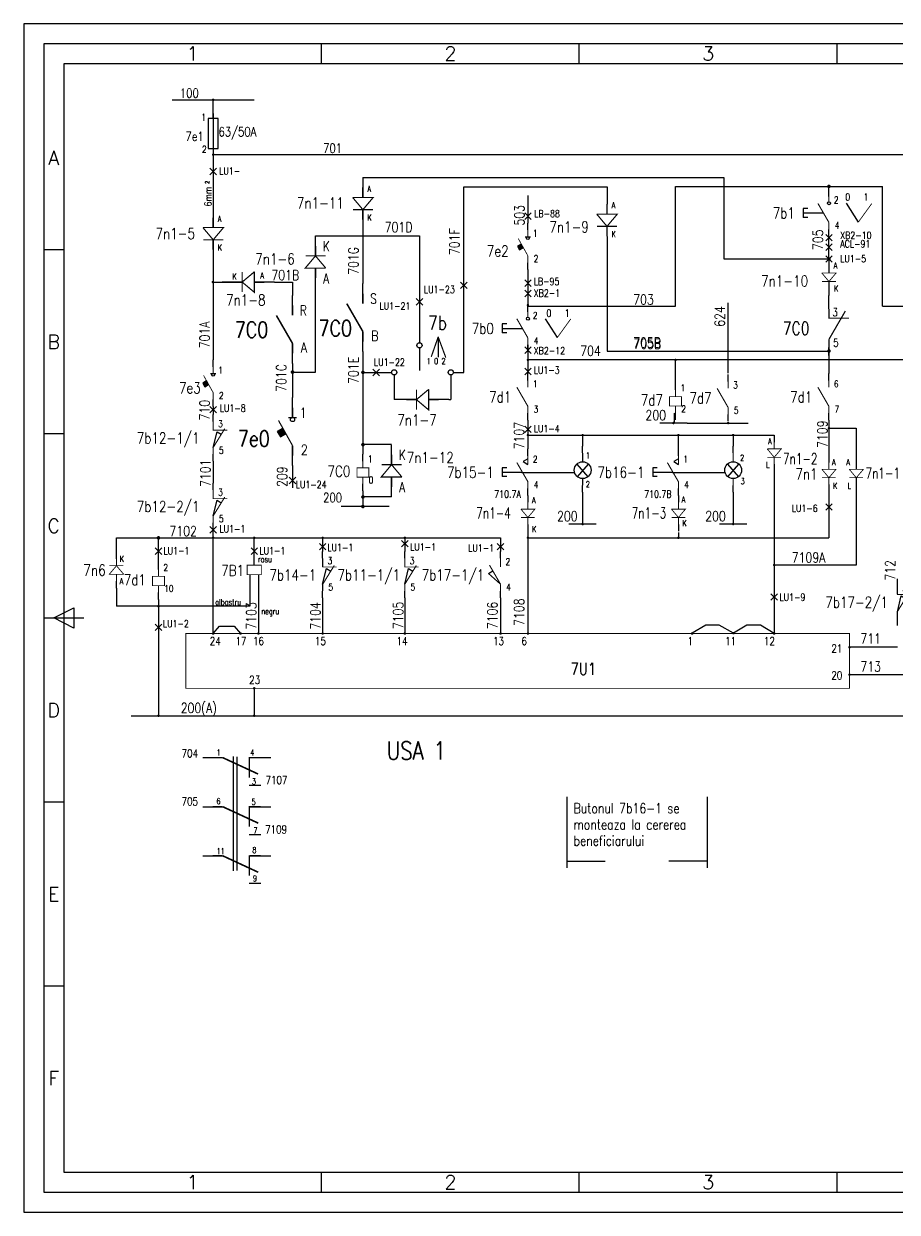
# Model space of a CAD drawing. Header units: millimetres. Extents: x 3134 to 4185, y 1786 to 2083.
# Drawn here: x 3134.3 to 3352.6, y 1785.8 to 2082.8 of the extents above; entities that cross this region are included whole.
import ezdxf
from ezdxf.enums import TextEntityAlignment as Align

# ---------------------------------------------------------------- set-up
doc = ezdxf.new("R2010")
doc.units = ezdxf.units.MM
doc.styles.add('ISO', font='SIMPLEX.shx')
doc.styles.add('ROMANS', font='ROMANS.shx', dxfattribs={"width": 0.8})

# ---------------------------------------------------------------- blocks, each defined once
blk = doc.blocks.new('5A4')
at = {"color": 70}
for p, q in [((-976.57, 287), (-976.57, 292)), ((-912.14, 287), (-912.14, 292)), ((-847.71, 287), (-847.71, 292)), ((-1041, 240.5), (-1046, 240.5)), ((-1041, 194.5), (-1046, 194.5)), ((-1046, 148.5), (-1036, 148.5)), ((-1043.5, 148.5), (-1038.5, 151)), ((-1038.5, 146), (-1043.5, 148.5)), ((-1038.5, 151), (-1038.5, 146)), ((-1041, 102.5), (-1046, 102.5)), ((-1041, 56.5), (-1046, 56.5)), ((-976.57, 5), (-976.57, 10)), ((-912.14, 5), (-912.14, 10)), ((-847.71, 5), (-847.71, 10))]:
    blk.add_line(p, q, dxfattribs=at)
at = {"color": 240}
for points in [[(0, 0), (0, 297), (-1051, 297), (-1051, 0)], [(-5, 5), (-5, 292), (-1046, 292), (-1046, 5)]]:
    blk.add_lwpolyline(points, close=True, dxfattribs=at)
at = {"color": 70}
blk.add_lwpolyline([(-1041, 287), (-1041, 10), (-10, 10), (-10, 287)], close=True, dxfattribs=at)
at = {"color": 50, "style": 'ISO'}
for s, p in [('1', (-1008.78, 289.55)), ('2', (-944.36, 289.55)), ('3', (-879.92, 289.55)), ('A', (-1043.5, 263.5)), ('B', (-1043.5, 217.5)), ('C', (-1043.5, 171.5)), ('D', (-1043.5, 125.5)), ('E', (-1043.5, 79.5)), ('F', (-1043.5, 33.5)), ('1', (-1008.78, 7.55)), ('2', (-944.36, 7.55)), ('3', (-879.92, 7.55))]:
    blk.add_text(s, height=3.5, dxfattribs=at).set_placement(p, align=Align.MIDDLE)
blk = doc.blocks.new('CNI')
at = {"linetype": 'Continuous'}
for p, q in [((0, -2.5), (0, 0)), ((0, -17), (0, -14.5))]:
    blk.add_line(p, q, dxfattribs=at)
at = {"linetype": 'Continuous', "const_width": 0.4}
for points in [[(0, -5.27), (0, -2.5)], [(0, -14.5), (0, -12)]]:
    blk.add_lwpolyline(points, dxfattribs=at)
at = {"linetype": 'Continuous', "flags": 128}
for points, const_width in [([(0, -12), (5.13, -3.14)], 0.4), ([(-0.2, -5.34), (6.23, -5.34)], 0.3)]:
    blk.add_lwpolyline(points, dxfattribs=dict(at, const_width=const_width))
at = {"linetype": 'Continuous', "style": 'ROMANS', "width": 0.8}
for tag, p in [('1', (1.05, -4.79)), ('2', (1.33, -14.29))]:
    blk.add_attdef(tag, p, '', height=2.5, dxfattribs=at)
blk.add_attdef('K1', text='', height=4, dxfattribs=at).set_placement((-6.08, -8.56), align=Align.MIDDLE_RIGHT)
blk = doc.blocks.new('DIODA')
at = {"linetype": 'Continuous'}
for p, q in [((0, 10.56), (0, 13.06)), ((0, 0), (0, 2.5))]:
    blk.add_line(p, q, dxfattribs=at)
at = {"linetype": 'Continuous', "const_width": 0.4}
for points in [[(0, 8.06), (0, 10.56)], [(0, 2.5), (0, 5)]]:
    blk.add_lwpolyline(points, dxfattribs=at)
at = {"linetype": 'Continuous', "const_width": 0.3, "flags": 128}
for points in [[(0, 8.06), (-2.57, 5), (2.57, 5)], [(-2.5, 8.06), (2.5, 8.06)], [(0, 8.06), (2.57, 5)]]:
    blk.add_lwpolyline(points, dxfattribs=at)
at = {"linetype": 'Continuous', "style": 'ROMANS', "width": 0.8}
for tag, p in [('1', (1.8, 9.24)), ('2', (1.88, 1.16))]:
    blk.add_attdef(tag, p, '', height=2.5, dxfattribs=at)
blk.add_attdef('D', text='', height=4, dxfattribs=at).set_placement((-5.19, 6.69), align=Align.MIDDLE_RIGHT)
blk = doc.blocks.new('BILUTA')
at = {"linetype": 'Continuous', "flags": 128}
blk.add_lwpolyline([(-0.225, 0, 0.45, 0.45, 1), (0.225, 0, 0.45, 0.45, 1)], format="xyseb", close=True, dxfattribs=at)
blk = doc.blocks.new('LIM-NI')
at = {"linetype": 'Continuous'}
for p, q in [((0, -2.5), (0, 0)), ((0, -12), (1.41, -6.24)), ((1.41, -6.24), (2.96, -7.19)), ((0, -17), (0, -14.5))]:
    blk.add_line(p, q, dxfattribs=at)
at = {"linetype": 'Continuous', "const_width": 0.4}
for points in [[(0, -5.71), (0, -2.5)], [(0, -14.5), (0, -12)]]:
    blk.add_lwpolyline(points, dxfattribs=at)
at = {"linetype": 'Continuous', "flags": 128}
for points, const_width in [([(-0.16, -5.71), (5.12, -5.71)], 0.3), ([(0, -12), (4.24, -5.12)], 0.4)]:
    blk.add_lwpolyline(points, dxfattribs=dict(at, const_width=const_width))
at = {"linetype": 'Continuous', "style": 'ROMANS', "width": 0.8}
for tag, p in [('1', (1.8, -4.63)), ('2', (2.09, -14.29))]:
    blk.add_attdef(tag, p, '', height=2.5, dxfattribs=at)
blk.add_attdef('L1', text='', height=4, dxfattribs=at).set_placement((-9.58, -8.57), align=Align.MIDDLE_RIGHT)
blk = doc.blocks.new('X')
for p, q in [((0.81, 0.81), (-0.81, -0.81)), ((-0.81, 0.81), (0.81, -0.81))]:
    blk.add_line(p, q)
blk = doc.blocks.new('BOB-REL')
at = {"linetype": 'Continuous'}
for p, q in [((0, 10.88), (0, 13.38)), ((0, 0), (0, 2.5))]:
    blk.add_line(p, q, dxfattribs=at)
at = {"linetype": 'Continuous', "const_width": 0.4}
for points in [[(0, 8.38), (0, 10.88)], [(0, 2.5), (0, 5)]]:
    blk.add_lwpolyline(points, dxfattribs=at)
at = {"linetype": 'Continuous', "const_width": 0.3, "flags": 128}
blk.add_lwpolyline([(2.19, 5), (2.19, 8.38), (-2.19, 8.38), (-2.19, 5)], close=True, dxfattribs=at)
at = {"linetype": 'Continuous', "style": 'ROMANS', "width": 0.8}
blk.add_attdef('K', text='', height=4, dxfattribs=at).set_placement((-4.59, 7.14), align=Align.MIDDLE_RIGHT)
for tag, p in [('1', (1.8, 10.36)), ('2', (2.09, 2.71))]:
    blk.add_attdef(tag, p, '', height=2.5, dxfattribs=at)
blk = doc.blocks.new('MONO1')
at = {"linetype": 'Continuous'}
for p, q in [((0, -2.5), (0, 0)), ((-1, -5), (1, -5)), ((0, -17), (0, -14.5))]:
    blk.add_line(p, q, dxfattribs=at)
at = {"linetype": 'Continuous', "const_width": 0.4}
for points in [[(0, -5), (0, -2.5)], [(0, -14.5), (0, -12)]]:
    blk.add_lwpolyline(points, dxfattribs=at)
at = {"linetype": 'Continuous', "const_width": 0.3, "flags": 128}
blk.add_lwpolyline([(0, -12), (-3.52, -5.69)], dxfattribs=at)
at = {"linetype": 'Continuous', "flags": 128}
blk.add_lwpolyline([(-1.71, -9.04), (-2.48, -7.7), (-3.83, -8.48), (-3.05, -9.82)], close=True, dxfattribs=at)
at = {"linetype": 'Continuous'}
blk.add_circle((0, -5.48), 0.517, dxfattribs=at)
blk.add_solid([(-3.05, -9.82), (-3.83, -8.48), (-1.71, -9.04), (-2.48, -7.7)], dxfattribs=at)
at = {"linetype": 'Continuous', "style": 'ROMANS', "width": 0.8}
for tag, p in [('1', (1.8, -5.02)), ('2', (2.09, -14.29))]:
    blk.add_attdef(tag, p, '', height=2.5, dxfattribs=at)
at = {"linetype": 'Continuous', "style": 'ROMANS', "width": 0.8, "flags": 8}
blk.add_attdef('Q1', (-9.59, -12.26), '', height=4, dxfattribs=at)
blk = doc.blocks.new('CND')
at = {"linetype": 'Continuous'}
for p, q in [((0, -2.5), (0, 0)), ((0, -17), (0, -14.5))]:
    blk.add_line(p, q, dxfattribs=at)
at = {"linetype": 'Continuous', "const_width": 0.4}
for points in [[(0, -5), (0, -2.5)], [(0, -14.5), (0, -12)]]:
    blk.add_lwpolyline(points, dxfattribs=at)
at = {"linetype": 'Continuous', "const_width": 0.4, "flags": 128}
blk.add_lwpolyline([(0, -12), (-4.04, -5)], dxfattribs=at)
at = {"linetype": 'Continuous', "style": 'ROMANS', "width": 0.8}
for tag, p in [('1', (1.8, -5.02)), ('2', (2.09, -14.29))]:
    blk.add_attdef(tag, p, '', height=2.5, dxfattribs=at)
blk.add_attdef('K1', text='', height=4, dxfattribs=at).set_placement((-6.08, -8.56), align=Align.MIDDLE_RIGHT)
blk = doc.blocks.new('LIM')
at = {"linetype": 'Continuous'}
for p, q in [((0, -2.5), (0, 0)), ((-4.4, -8.02), (-2.82, -7.11)), ((0, -12), (-4.4, -8.02)), ((0, -17), (0, -14.5))]:
    blk.add_line(p, q, dxfattribs=at)
at = {"linetype": 'Continuous', "const_width": 0.4}
for points in [[(0, -5.71), (0, -2.5)], [(0, -14.5), (0, -12)]]:
    blk.add_lwpolyline(points, dxfattribs=at)
at = {"linetype": 'Continuous', "const_width": 0.4, "flags": 128}
blk.add_lwpolyline([(0, -12), (-4.04, -5)], dxfattribs=at)
at = {"linetype": 'Continuous', "style": 'ROMANS', "width": 0.8}
for tag, p in [('1', (1.8, -5.02)), ('2', (2.09, -14.29))]:
    blk.add_attdef(tag, p, '', height=2.5, dxfattribs=at)
blk.add_attdef('L1', text='', height=4, dxfattribs=at).set_placement((-9.58, -8.57), align=Align.MIDDLE_RIGHT)
blk = doc.blocks.new('BUT-REV')
at = {"linetype": 'Continuous'}
for p, q in [((0, -2.5), (0, 0)), ((0, -3.63), (-1.69, -4.63)), ((-9.39, -6.89), (-9.39, -10.11)), ((-7.74, -6.89), (-9.39, -6.89)), ((-9.39, -8.5), (-2.27, -8.48)), ((-1.69, -4.63), (0.01, -5.65)), ((-7.74, -10.11), (-9.39, -10.11)), ((0, -17), (0, -14.5))]:
    blk.add_line(p, q, dxfattribs=at)
at = {"linetype": 'Continuous', "const_width": 0.4}
for points in [[(0, -5.71), (0, -2.5)], [(0, -14.5), (0, -12)]]:
    blk.add_lwpolyline(points, dxfattribs=at)
at = {"linetype": 'Continuous', "const_width": 0.4, "flags": 128}
blk.add_lwpolyline([(0, -12), (-4.04, -5)], dxfattribs=at)
at = {"linetype": 'Continuous', "style": 'ROMANS', "width": 0.8}
for tag, p in [('1', (1.8, -5.02)), ('2', (2.09, -14.29))]:
    blk.add_attdef(tag, p, '', height=2.5, dxfattribs=at)
blk.add_attdef('P1', text='', height=4, dxfattribs=at).set_placement((-12.44, -8.54), align=Align.MIDDLE_RIGHT)
blk = doc.blocks.new('BUT-RET')
at = {"linetype": 'Continuous'}
for p, q in [((0, -2.5), (0, 0)), ((-7.74, -6.89), (-9.39, -6.89)), ((-9.39, -6.89), (-9.39, -10.11)), ((-9.39, -8.5), (-2.04, -8.5)), ((-7.74, -10.11), (-9.39, -10.11)), ((0, -17), (0, -14.5))]:
    blk.add_line(p, q, dxfattribs=at)
at = {"linetype": 'Continuous', "const_width": 0.4}
for points in [[(0, -4.45), (0, -2.5)], [(0, -14.5), (0, -12)]]:
    blk.add_lwpolyline(points, dxfattribs=at)
at = {"linetype": 'Continuous', "const_width": 0.4, "flags": 128}
blk.add_lwpolyline([(0, -12), (-4.04, -5)], dxfattribs=at)
at = {"linetype": 'Continuous'}
blk.add_circle((0, -4.97), 0.546, dxfattribs=at)
at = {"linetype": 'Continuous', "style": 'ROMANS', "width": 0.8}
for tag, p in [('1', (1.8, -5.02)), ('2', (2.09, -14.29))]:
    blk.add_attdef(tag, p, '', height=2.5, dxfattribs=at)
blk.add_attdef('P1', text='', height=4, dxfattribs=at).set_placement((-12.44, -8.54), align=Align.MIDDLE_RIGHT)
blk = doc.blocks.new('B1')
at = {"linetype": 'Continuous'}
for p, q in [((0, -2.5), (0, 0)), ((-2.07, -6.54), (1.93, -11.17)), ((-1.94, -11.17), (2.1, -6.54)), ((0, -16.86), (0, -14.36))]:
    blk.add_line(p, q, dxfattribs=at)
at = {"linetype": 'Continuous', "const_width": 0.4}
for points in [[(0, -5.71), (0, -2.5)], [(0, -14.36), (0, -11.86)]]:
    blk.add_lwpolyline(points, dxfattribs=at)
at = {"linetype": 'Continuous'}
blk.add_circle((0, -8.78), 3.07, dxfattribs=at)
at = {"linetype": 'Continuous', "style": 'ROMANS', "width": 0.8}
blk.add_attdef('H1', text='', height=4, dxfattribs=at).set_placement((-6.71, -8.53), align=Align.MIDDLE_RIGHT)

msp = doc.modelspace()

# ---------------------------------------------------------------- linework, layer by layer
at = {"color": 1}
for p, q in [((3171.4, 2063.81), (3191.92, 2063.81)), ((3181.66, 2060.39), (3181.66, 2063.81)), ((3181.66, 2060.39), (3181.66, 2058.68)), ((3181.66, 2059.14), (3181.66, 2060.39)), ((3181.66, 2059.14), (3181.66, 2051.64)), ((3181.66, 2051.64), (3181.66, 2050.4)), ((3181.66, 2051.59), (3181.66, 2049.88)), ((3181.66, 2050.13), (3556.73, 2050.13)), ((3181.66, 2049.88), (3181.66, 2036.89)), ((3219.08, 2044.42), (3309.29, 2044.42)), ((3309.29, 2044.42), (3309.29, 2024.06)), ((3244.32, 1995.7), (3244.32, 2042.06)), ((3244.32, 2042.06), (3280.09, 2042.06)), ((3280.09, 2042.06), (3280.09, 2040.25)), ((3297.17, 2042.17), (3348.95, 2042.17)), ((3297.17, 2012.28), (3297.17, 2042.17)), ((3335.56, 2041.36), (3335.56, 2042.17)), ((3348.95, 2012.28), (3348.95, 2042.17)), ((3260.32, 2039.87), (3260.32, 2033.03)), ((3339.9, 2037.97), (3342.89, 2033.23)), ((3207.23, 2029.82), (3233.21, 2029.82)), ((3219.08, 2031.35), (3219.08, 2017.89)), ((3233.21, 2029.82), (3233.21, 2003.1)), ((3335.56, 2024.05), (3335.56, 2029.73)), ((3280.09, 2027.19), (3280.09, 2001.03)), ((3181.66, 2023.83), (3181.66, 1998.83)), ((3309.29, 2024.06), (3335.56, 2024.06)), ((3260.32, 2021.41), (3260.32, 2012.51)), ((3181.56, 2018.27), (3189.15, 2018.27)), ((3196.96, 2018.27), (3201.49, 2018.27)), ((3201.49, 2018.27), (3201.49, 2014.93)), ((3207.23, 1995.78), (3207.23, 2016.75)), ((3335.56, 2013.55), (3335.56, 2014.9)), ((3260.32, 2012.28), (3297.17, 2012.28)), ((3310.37, 1995.54), (3310.37, 2013.04)), ((3348.95, 2012.28), (3725.44, 2012.27)), ((3264.66, 2009.12), (3267.65, 2004.38)), ((3233.21, 2001.79), (3233.21, 1996.2)), ((3237.89, 2004.56), (3237.89, 1999.47)), ((3260.32, 2002.6), (3260.32, 1998.83)), ((3335.56, 2002.6), (3335.56, 1998.83)), ((3219.08, 2000.89), (3219.08, 1975.26)), ((3260.32, 1998.96), (3552.73, 1998.83)), ((3260.32, 1998.83), (3260.32, 1995.41)), ((3280.09, 2001.03), (3335.56, 2001.03)), ((3335.56, 1998.83), (3335.56, 1995.41)), ((3201.49, 1997.93), (3201.49, 1989.39)), ((3297.2, 1992.93), (3297.2, 1998.67)), ((3201.49, 1995.78), (3207.23, 1995.78)), ((3219.08, 1995.7), (3226.24, 1995.7)), ((3226.89, 1995.05), (3226.89, 1988.89)), ((3241.05, 1995.05), (3241.05, 1988.89)), ((3241.7, 1995.7), (3244.32, 1995.7)), ((3181.66, 1987.21), (3181.66, 1985.15)), ((3227.46, 1988.89), (3226.89, 1988.89)), ((3240.52, 1988.89), (3241.05, 1988.89)), ((3296.93, 1983.04), (3296.93, 1985.54)), ((3260.32, 1983.79), (3260.32, 1976.58)), ((3300.1, 1983.04), (3293.26, 1983.04)), ((3300.1, 1983.04), (3315.37, 1983.04)), ((3335.56, 1983.79), (3335.56, 1974.89)), ((3335.56, 1981.73), (3342.4, 1981.73)), ((3342.4, 1981.73), (3342.4, 1974.89)), ((3260.32, 1980.02), (3321.88, 1980.02)), ((3274, 1980.02), (3274, 1977.27)), ((3297.94, 1976.58), (3297.94, 1980.02)), ((3311.62, 1980.02), (3311.62, 1977.27)), ((3321.88, 1980.02), (3321.88, 1980)), ((3226.24, 1977.64), (3219.08, 1977.64)), ((3181.66, 1973.53), (3181.66, 1968.05)), ((3201.49, 1972.39), (3201.49, 1966.82)), ((3258.82, 1970.68), (3272.02, 1970.68)), ((3296.44, 1970.68), (3309.64, 1970.68)), ((3321.88, 1971.06), (3321.88, 1930.43)), ((3219.08, 1966.11), (3219.08, 1962.18)), ((3226.24, 1964.57), (3219.08, 1964.57)), ((3274, 1965.74), (3274, 1957.79)), ((3311.62, 1965.74), (3311.62, 1957.79)), ((3335.56, 1965.96), (3335.56, 1954.37)), ((3342.4, 1965.96), (3342.4, 1947.53)), ((3225.67, 1962.18), (3213.67, 1962.18)), ((3277.42, 1957.79), (3270.58, 1957.79)), ((3315.04, 1957.79), (3308.2, 1957.79)), ((3157.49, 1954.34), (3253.48, 1954.37)), ((3157.49, 1950.88), (3157.49, 1954.34)), ((3167.98, 1948.13), (3167.98, 1954.37)), ((3181.66, 1930.43), (3181.66, 1956.43)), ((3191.92, 1947.53), (3191.92, 1954.37)), ((3209.02, 1954.37), (3209.02, 1950.95)), ((3229.54, 1954.37), (3229.54, 1950.95)), ((3253.48, 1954.37), (3253.48, 1950.95)), ((3260.32, 1956.04), (3260.32, 1930.43)), ((3260.32, 1954.37), (3335.56, 1954.37)), ((3297.94, 1955.7), (3297.94, 1954.37)), ((3342.4, 1947.53), (3321.88, 1947.53)), ((3190.8, 1945.15), (3190.8, 1940.92)), ((3192.96, 1945.15), (3192.96, 1930.43)), ((3157.49, 1941.74), (3157.49, 1937.27)), ((3190.8, 1940.92), (3190.8, 1937.27)), ((3190.8, 1937.27), (3157.49, 1937.27)), ((3167.98, 1938.98), (3167.98, 1909.91)), ((3209.02, 1939.33), (3209.02, 1930.43)), ((3229.54, 1939.33), (3229.54, 1930.43)), ((3253.48, 1939.33), (3253.48, 1930.43)), ((3181.68, 1930.43), (3183.26, 1932.31)), ((3183.26, 1932.31), (3186.94, 1932.31)), ((3186.94, 1932.31), (3188.49, 1930.46)), ((3304.76, 1932.55), (3301.41, 1930.51)), ((3308.15, 1932.55), (3304.76, 1932.55)), ((3311.67, 1930.51), (3308.15, 1932.55)), ((3315.06, 1932.51), (3311.67, 1930.51)), ((3318.45, 1932.51), (3315.06, 1932.51)), ((3321.88, 1930.43), (3318.45, 1932.51)), ((3352.66, 1927.01), (3340.69, 1927.01)), ((3340.69, 1920.17), (3362.26, 1920.17)), ((3191.92, 1916.75), (3191.92, 1909.91)), ((3161.14, 1909.91), (3575.58, 1909.91)), ((3186.65, 1899.68), (3186.65, 1871.11)), ((3187.53, 1899.62), (3187.53, 1871.18)), ((3270.03, 1889.66), (3270.03, 1871.86)), ((3305.12, 1889.66), (3305.12, 1871.86))]:
    msp.add_line(p, q, dxfattribs=at)
at = {"color": 1, "flags": 128}
msp.add_lwpolyline([(3182.91, 2051.64), (3182.91, 2059.14), (3180.41, 2059.14), (3180.41, 2051.64)], close=True, dxfattribs=at)
at = {"color": 1, "const_width": 0.205}
for points in [[(3342.89, 2033.23), (3346.27, 2037.9)], [(3267.65, 2004.38), (3271.03, 2009.06)]]:
    msp.add_lwpolyline(points, dxfattribs=at)
at = {"color": 1, "const_width": 0.3, "flags": 128}
for points in [[(3237.89, 2004.56), (3236.17, 1999.6)], [(3237.89, 2004.56), (3239.79, 1999.41)]]:
    msp.add_lwpolyline(points, dxfattribs=at)
at = {"color": 1, "flags": 128}
for points, const_width in [([(3190.15, 1947.53), (3190.15, 1945.15), (3193.69, 1945.15), (3193.69, 1947.53)], 0.239), ([(3174.82, 1930.43), (3174.82, 1916.75), (3340.69, 1916.75), (3340.69, 1930.43)], 0.219)]:
    msp.add_lwpolyline(points, close=True, dxfattribs=dict(at, const_width=const_width))
for points in [[(3196.12, 1892.52, 0, 0, 0), (3193.62, 1892.52, 0.32, 0.32, 0), (3190.64, 1892.52, 0.32, 0.32, 0)], [(3196.12, 1880.16, 0, 0, 0), (3193.62, 1880.16, 0.32, 0.32, 0), (3190.64, 1880.16, 0.32, 0.32, 0)], [(3196.12, 1868, 0, 0, 0), (3193.62, 1868, 0.32, 0.32, 0), (3190.64, 1868, 0.32, 0.32, 0)]]:
    msp.add_lwpolyline(points, format="xyseb", dxfattribs=at)
for points in [[(3270.03, 1873.58), (3273.02, 1873.58), (3279.62, 1873.58)], [(3305.12, 1873.58), (3302.13, 1873.58), (3295.53, 1873.58)]]:
    msp.add_lwpolyline(points, dxfattribs=at)
at = {"color": 1}
for centre in [(3233.21, 2002.45), (3226.89, 1995.7), (3241.05, 1995.7)]:
    msp.add_circle(centre, 0.653, dxfattribs=at)

# ---------------------------------------------------------------- block references
msp.add_blockref('5A4', (4185.31, 1785.82))
at = {"color": 1, "xscale": 0.6840000000001965, "yscale": 0.6840000000001965, "zscale": 0.6840000000001965}
for name, p in [('BILUTA', (3181.66, 2063.81)), ('BILUTA', (3181.66, 2050.13)), ('BILUTA', (3181.56, 2018.27)), ('BILUTA', (3260.32, 2012.51)), ('BILUTA', (3260.32, 1998.83)), ('BILUTA', (3297.22, 1998.8)), ('BILUTA', (3296.68, 1983.04)), ('BILUTA', (3310.37, 1983.04)), ('BILUTA', (3335.56, 1981.73)), ('BILUTA', (3260.32, 1980.02)), ('BILUTA', (3274, 1980.02)), ('BILUTA', (3297.94, 1980.02)), ('BILUTA', (3311.62, 1980.02)), ('B1', (3274, 1977.27)), ('B1', (3311.62, 1977.27)), ('BILUTA', (3274, 1957.79)), ('BILUTA', (3311.62, 1957.79)), ('BILUTA', (3181.66, 1954.37)), ('BILUTA', (3191.92, 1954.37)), ('BILUTA', (3209.02, 1954.37)), ('BILUTA', (3229.54, 1954.37)), ('BILUTA', (3260.32, 1954.37)), ('BILUTA', (3297.94, 1954.37)), ('BILUTA', (3321.88, 1947.53)), ('BILUTA', (3167.98, 1937.27)), ('BILUTA', (3181.66, 1930.43)), ('BILUTA', (3188.5, 1930.43)), ('BILUTA', (3192.96, 1930.43)), ('BILUTA', (3209.02, 1930.43)), ('BILUTA', (3229.54, 1930.43)), ('BILUTA', (3253.48, 1930.43)), ('BILUTA', (3260.32, 1930.43)), ('BILUTA', (3301.36, 1930.43)), ('BILUTA', (3311.67, 1930.51)), ('BILUTA', (3321.88, 1930.43)), ('BILUTA', (3340.69, 1927.01)), ('BILUTA', (3340.69, 1920.17)), ('BILUTA', (3191.92, 1916.75)), ('BILUTA', (3167.98, 1909.91)), ('BILUTA', (3191.92, 1909.91))]:
    msp.add_blockref(name, p, dxfattribs=at)
at = {"color": 1}
for name, p in [('X', (3181.66, 2045.9)), ('BILUTA', (3335.56, 2042.17)), ('X', (3260.32, 2034.73)), ('X', (3335.56, 2029.37)), ('X', (3335.56, 2026.98)), ('X', (3335.56, 2024.04)), ('BILUTA', (3335.56, 2024.06)), ('X', (3244.32, 2017.45)), ('X', (3260.32, 2017.99)), ('X', (3233.21, 2013.32)), ('X', (3260.32, 2015.43)), ('X', (3260.32, 2001.24)), ('BILUTA', (3335.56, 2001.03)), ('BILUTA', (3201.49, 1995.78)), ('BILUTA', (3219.08, 1995.7)), ('X', (3222.4, 1995.68)), ('X', (3260.32, 1995.91)), ('X', (3181.66, 1986.4)), ('X', (3260.32, 1981.45)), ('BILUTA', (3219.08, 1977.64)), ('X', (3201.49, 1968.69)), ('BILUTA', (3219.08, 1964.57)), ('BILUTA', (3219.08, 1962.18)), ('X', (3335.56, 1962.05)), ('BILUTA', (3167.98, 1954.34)), ('X', (3181.66, 1956.34)), ('X', (3167.98, 1951.01)), ('X', (3191.92, 1951.01)), ('X', (3209.02, 1952.15)), ('X', (3229.54, 1952.91)), ('X', (3253.48, 1952.15)), ('X', (3321.88, 1939.59)), ('X', (3167.98, 1931.98))]:
    msp.add_blockref(name, p, dxfattribs=at)
for p, rotation in [((3219.08, 2044.42), 180), ((3280.09, 2040.25), 180), ((3181.66, 2036.89), 180), ((3196.96, 2018.27), 90), ((3240.52, 1988.89), 90)]:
    msp.add_blockref('DIODA', p, dxfattribs=dict(at, rotation=rotation))
for name, p, xscale, yscale, zscale, values in [('BUT-RET', (3335.56, 2041.36), 0.6840000000001965, 0.6840000000001965, 0.6840000000001965, {'P1': '7b1', '2': '4', '1': '2'}), ('BUT-RET', (3260.32, 2012.51), 0.6840000000001965, 0.6840000000001965, 0.6840000000001965, {'P1': '7b0', '2': '4', '1': '2'}), ('CNI', (3335.56, 2013.55), 0.8000000000001819, 0.8000000000001819, 0.8000000000001819, {'K1': '7C0', '2': '5', '1': '3'}), ('CND', (3260.32, 1995.41), 0.6840000000001965, 0.6840000000001965, 0.6840000000001965, {'K1': '7d1', '2': '3', '1': '1'}), ('BOB-REL', (3297.22, 1983.88), 0.6840000000001965, 0.6840000000001965, 0.6840000000001965, {'1': '1', '2': '2', 'K': '7d7'}), ('CND', (3310.37, 1995.13), 0.6840000000001965, 0.6840000000001965, 0.6840000000001965, {'K1': '7d7', '2': '5', '1': '3'}), ('CND', (3335.56, 1995.41), 0.6840000000001965, 0.6840000000001965, 0.6840000000001965, {'K1': '7d1', '2': '7', '1': '6'}), ('BOB-REL', (3219.08, 1966.11), 0.6840000000001965, 0.6840000000001965, 0.6840000000001965, {'1': '1', '2': '0', 'K': '7C0'}), ('BUT-REV', (3260.32, 1976.58), 0.6840000000001965, 0.6840000000001965, 0.6840000000001965, {'P1': '7b15-1', '2': '4', '1': '2'}), ('BUT-REV', (3297.94, 1976.58), 0.6840000000001965, 0.6840000000001965, 0.6840000000001965, {'P1': '7b16-1', '2': '4', '1': '1'}), ('BOB-REL', (3167.98, 1938.98), 0.6840000000001965, 0.6840000000001965, 0.6840000000001965, {'1': '2', '2': '10', 'K': '7d1'})]:
    msp.add_blockref(name, p, dxfattribs=dict(at, xscale=xscale, yscale=yscale, zscale=zscale)).add_auto_attribs(values)
ref = msp.add_blockref('MONO1', (3260.32, 2033.03), dxfattribs=dict(at, xscale=0.6840000000001965, yscale=0.6840000000001965, zscale=0.6840000000001965))
ref.add_attrib('Q1', '7e2', (3250.06, 2024.65), dxfattribs={"linetype": 'Continuous', "height": 2.736, "style": 'ROMANS', "width": 0.8, "flags": 8})
ref.add_attrib('1', '1', (3261.56, 2029.6), dxfattribs={"linetype": 'Continuous', "height": 1.71, "style": 'ROMANS', "width": 0.8})
ref.add_attrib('2', '2', (3261.75, 2023.26), dxfattribs={"linetype": 'Continuous', "height": 1.71, "style": 'ROMANS', "width": 0.8})
ref = msp.add_blockref('DIODA', (3207.23, 2016.75), dxfattribs=at)
ref.add_attrib('1', 'K', (3209.03, 2025.99), dxfattribs={"linetype": 'Continuous', "height": 2.5, "style": 'ROMANS', "width": 0.8})
ref.add_attrib('2', 'A', (3209.11, 2017.92), dxfattribs={"linetype": 'Continuous', "height": 2.5, "style": 'ROMANS', "width": 0.8})
at = {"color": 1, "rotation": 180}
for p, xscale, yscale, zscale in [((3335.56, 2024.05), 0.6999999999998181, 0.6999999999998181, 0.6999999999998181), ((3321.88, 1980), 0.6840000000001965, 0.6840000000001965, 0.6840000000001965), ((3335.56, 1974.89), 0.6840000000001965, 0.6840000000001965, 0.6840000000001965), ((3342.4, 1974.89), 0.6840000000001965, 0.6840000000001965, 0.6840000000001965), ((3260.32, 1964.95), 0.6840000000001965, 0.6840000000001965, 0.6840000000001965), ((3297.94, 1964.95), 0.6840000000001965, 0.6840000000001965, 0.6840000000001965)]:
    msp.add_blockref('DIODA', p, dxfattribs=dict(at, xscale=xscale, yscale=yscale, zscale=zscale))
at = {"color": 1}
ref = msp.add_blockref('CND', (3219.08, 2017.89), dxfattribs=at)
ref.add_attrib('K1', '7C0', dxfattribs={"linetype": 'Continuous', "height": 4, "style": 'ROMANS', "width": 0.8}).set_placement((3216.35, 2006.72), align=Align.MIDDLE_RIGHT)
ref.add_attrib('2', 'B', (3221.17, 2003.6), dxfattribs={"linetype": 'Continuous', "height": 2.5, "style": 'ROMANS', "width": 0.8})
ref.add_attrib('1', 'S', (3220.88, 2012.88), dxfattribs={"linetype": 'Continuous', "height": 2.5, "style": 'ROMANS', "width": 0.8})
msp.add_blockref('CND', (3201.49, 2014.93), dxfattribs=at).add_auto_attribs({'K1': '7C0', '2': 'A', '1': 'R'})
ref = msp.add_blockref('MONO1', (3181.66, 1998.83), dxfattribs=dict(at, xscale=0.6840000000001965, yscale=0.6840000000001965, zscale=0.6840000000001965))
ref.add_attrib('Q1', '7e3', (3173.11, 1990.45), dxfattribs={"linetype": 'Continuous', "height": 2.736, "style": 'ROMANS', "width": 0.8, "flags": 8})
ref.add_attrib('1', '1', (3182.9, 1995.4), dxfattribs={"linetype": 'Continuous', "height": 1.71, "style": 'ROMANS', "width": 0.8})
ref.add_attrib('2', '2', (3183.09, 1989.06), dxfattribs={"linetype": 'Continuous', "height": 1.71, "style": 'ROMANS', "width": 0.8})
ref = msp.add_blockref('MONO1', (3201.49, 1989.39), dxfattribs=at)
ref.add_attrib('Q1', '7e0', (3187.83, 1977.14), dxfattribs={"linetype": 'Continuous', "height": 4, "style": 'ROMANS', "width": 0.8, "flags": 8})
ref.add_attrib('1', '1', (3203.29, 1984.38), dxfattribs={"linetype": 'Continuous', "height": 2.5, "style": 'ROMANS', "width": 0.8})
ref.add_attrib('2', '2', (3203.58, 1975.1), dxfattribs={"linetype": 'Continuous', "height": 2.5, "style": 'ROMANS', "width": 0.8})
ref = msp.add_blockref('LIM-NI', (3181.66, 1985.15), dxfattribs=dict(at, xscale=0.6840000000001965, yscale=0.6840000000001965, zscale=0.6840000000001965))
ref.add_attrib('L1', '7b12-1/1', dxfattribs={"linetype": 'Continuous', "height": 2.736, "style": 'ROMANS', "width": 0.8}).set_placement((3178.24, 1979.29), align=Align.MIDDLE_RIGHT)
ref.add_attrib('2', '5', (3183.09, 1975.38), dxfattribs={"linetype": 'Continuous', "height": 1.71, "style": 'ROMANS', "width": 0.8})
ref.add_attrib('1', '3', (3182.9, 1981.99), dxfattribs={"linetype": 'Continuous', "height": 1.71, "style": 'ROMANS', "width": 0.8})
ref = msp.add_blockref('DIODA', (3226.24, 1964.57), dxfattribs=at)
ref.add_attrib('1', 'K', (3228.04, 1973.81), dxfattribs={"linetype": 'Continuous', "height": 2.5, "style": 'ROMANS', "width": 0.8})
ref.add_attrib('2', 'A', (3228.12, 1965.74), dxfattribs={"linetype": 'Continuous', "height": 2.5, "style": 'ROMANS', "width": 0.8})
ref = msp.add_blockref('LIM-NI', (3181.66, 1968.05), dxfattribs=dict(at, xscale=0.6840000000001965, yscale=0.6840000000001965, zscale=0.6840000000001965))
ref.add_attrib('L1', '7b12-2/1', dxfattribs={"linetype": 'Continuous', "height": 2.736, "style": 'ROMANS', "width": 0.8}).set_placement((3178.24, 1962.19), align=Align.MIDDLE_RIGHT)
ref.add_attrib('2', '5', (3183.09, 1958.28), dxfattribs={"linetype": 'Continuous', "height": 1.71, "style": 'ROMANS', "width": 0.8})
ref.add_attrib('1', '3', (3182.9, 1964.89), dxfattribs={"linetype": 'Continuous', "height": 1.71, "style": 'ROMANS', "width": 0.8})
ref = msp.add_blockref('DIODA', (3157.49, 1941.74), dxfattribs=dict(at, xscale=0.6999999999998181, yscale=0.6999999999998181, zscale=0.6999999999998181))
ref.add_attrib('D', '7n6', dxfattribs={"linetype": 'Continuous', "height": 2.8, "style": 'ROMANS', "width": 0.8}).set_placement((3154.82, 1946.25), align=Align.MIDDLE_RIGHT)
ref = msp.add_blockref('LIM-NI', (3209.02, 1950.95), dxfattribs=dict(at, xscale=0.6840000000001965, yscale=0.6840000000001965, zscale=0.6840000000001965))
ref.add_attrib('L1', '7b14-1', dxfattribs={"linetype": 'Continuous', "height": 2.736, "style": 'ROMANS', "width": 0.8}).set_placement((3207.43, 1945.09), align=Align.MIDDLE_RIGHT)
ref.add_attrib('2', '5', (3210.45, 1941.18), dxfattribs={"linetype": 'Continuous', "height": 1.71, "style": 'ROMANS', "width": 0.8})
ref.add_attrib('1', '3', (3210.26, 1947.79), dxfattribs={"linetype": 'Continuous', "height": 1.71, "style": 'ROMANS', "width": 0.8})
ref = msp.add_blockref('LIM-NI', (3229.54, 1950.95), dxfattribs=dict(at, xscale=0.6840000000001965, yscale=0.6840000000001965, zscale=0.6840000000001965))
ref.add_attrib('L1', '7b11-1/1', dxfattribs={"linetype": 'Continuous', "height": 2.736, "style": 'ROMANS', "width": 0.8}).set_placement((3228.38, 1945.09), align=Align.MIDDLE_RIGHT)
ref.add_attrib('2', '5', (3230.97, 1941.18), dxfattribs={"linetype": 'Continuous', "height": 1.71, "style": 'ROMANS', "width": 0.8})
ref.add_attrib('1', '3', (3230.78, 1947.79), dxfattribs={"linetype": 'Continuous', "height": 1.71, "style": 'ROMANS', "width": 0.8})
ref = msp.add_blockref('LIM', (3253.48, 1950.95), dxfattribs=dict(at, xscale=0.6840000000001965, yscale=0.6840000000001965, zscale=0.6840000000001965))
ref.add_attrib('L1', '7b17-1/1', dxfattribs={"linetype": 'Continuous', "height": 2.736, "style": 'ROMANS', "width": 0.8}).set_placement((3249.43, 1945.09), align=Align.MIDDLE_RIGHT)
ref.add_attrib('2', '4', (3254.91, 1941.18), dxfattribs={"linetype": 'Continuous', "height": 1.71, "style": 'ROMANS', "width": 0.8})
ref.add_attrib('1', '2', (3254.72, 1947.52), dxfattribs={"linetype": 'Continuous', "height": 1.71, "style": 'ROMANS', "width": 0.8})
ref = msp.add_blockref('LIM-NI', (3352.66, 1944.11), dxfattribs=dict(at, xscale=0.6840000000001965, yscale=0.6840000000001965, zscale=0.6840000000001965))
ref.add_attrib('L1', '7b17-2/1', dxfattribs={"linetype": 'Continuous', "height": 2.736, "style": 'ROMANS', "width": 0.8}).set_placement((3350.32, 1938.25), align=Align.MIDDLE_RIGHT)
ref.add_attrib('2', '5', (3354.09, 1934.34), dxfattribs={"linetype": 'Continuous', "height": 1.71, "style": 'ROMANS', "width": 0.8})
ref.add_attrib('1', '3', (3353.9, 1940.95), dxfattribs={"linetype": 'Continuous', "height": 1.71, "style": 'ROMANS', "width": 0.8})
at = {"color": 1, "xscale": 0.8000000000000682, "zscale": 0.8000000000000682, "rotation": 270}
for p in [(3196.05, 1899.42), (3196.05, 1887.16), (3196.05, 1874.89)]:
    msp.add_blockref('CNI', p, dxfattribs=at)

# ---------------------------------------------------------------- texts
at = {"color": 1, "style": 'ROMANS'}
for s, height, width, p in [('100', 2.3, 0.8, (3173.32, 2064.33)), ('7e1', 2.3, 0.8, (3174.72, 2053.54)), ('63/50A', 2.3, 0.8, (3182.98, 2054.68)), ('701', 2.3, 0.8, (3209.13, 2050.58)), ('LU1-', 1.8, 0.8, (3183.15, 2045.13)), ('A', 1.5, 0.8, (3220.22, 2040.86)), ('0   1', 1.8, 0.8, (3339.64, 2038.64)), ('7n1-11', 2.74, 0.8, (3202.58, 2036.66)), ('A', 1.5, 0.8, (3281.23, 2036.7)), ('A', 1.5, 0.8, (3182.81, 2033.34)), ('K', 1.5, 0.8, (3220.22, 2033.67)), ('LB-88', 1.8, 0.8, (3261.9, 2034.46)), ('7n1-5', 2.74, 0.8, (3167.25, 2029.03)), ('701D', 2.5, 0.8, (3224.53, 2030.74)), ('7n1-9', 2.74, 0.8, (3265.68, 2030.69)), ('K', 1.5, 0.8, (3281.23, 2029.5)), ('ACL-91', 1.8, 0.8, (3338.37, 2026.91)), ('XB2-10', 1.8, 0.8, (3338.37, 2029.05)), ('K', 1.5, 0.8, (3182.81, 2026.14)), ('7n1-6', 2.74, 0.8, (3192.17, 2022.68)), ('A', 1.5, 0.8, (3336.77, 2021.66)), ('LU1-5', 1.8, 0.8, (3338.37, 2023.22)), ('K', 1.5, 0.8, (3186.47, 2018.95)), ('A', 1.5, 0.8, (3193.43, 2019.12)), ('701B', 2.5, 0.8, (3196.21, 2018.77)), ('7n1-10', 2.74, 0.8, (3318.62, 2017.17)), ('LU1-23', 1.8, 0.8, (3234.34, 2015.52)), ('LB-95', 1.8, 0.8, (3261.77, 2017.52)), ('K', 1.5, 0.8, (3336.82, 2015.95)), ('7n1-8', 2.74, 0.8, (3184.87, 2012.42)), ('XB2-1', 1.8, 0.8, (3261.77, 2014.61)), ('703', 2.5, 0.8, (3286.64, 2012.65)), ('LU1-21', 1.8, 0.8, (3223.23, 2011.39)), ('0   1', 1.8, 0.8, (3264.94, 2009.6)), ('7b', 3.5, 0.8, (3235.39, 2006.37)), ('XB2-12', 1.8, 0.8, (3261.77, 2000.23)), ('704', 2.5, 0.8, (3273.39, 1999.83)), ('705B', 2.5, 0.8, (3286.64, 2001.89)), ('705B', 2.5, 0.8, (3286.7, 2001.6)), ('LU1-22', 1.8, 0.8, (3221.85, 1997.34)), ('1 0 2', 1.5, 0.8, (3235.02, 1997.76)), ('LU1-3', 1.8, 0.8, (3261.77, 1995.36)), ('LU1-8', 1.8, 0.8, (3183.3, 1985.86)), ('7n1-7', 2.74, 0.8, (3227.67, 1982.42)), ('200', 2.5, 0.8, (3289.7, 1983.76)), ('LU1-4', 1.8, 0.8, (3261.77, 1980.74)), ('A', 1.5, 0.8, (3320.36, 1977.79)), ('7n1-12', 2.74, 0.8, (3230.06, 1973.06)), ('1', 1.5, 0.8, (3274.79, 1974.19)), ('2', 1.5, 0.8, (3313.37, 1973.59)), ('7n1-2', 2.74, 0.7, (3324.08, 1972.74)), ('L', 1.5, 0.8, (3319.84, 1971.84)), ('A', 1.5, 0.8, (3336.3, 1972.52)), ('A', 1.5, 0.8, (3339.93, 1972.52)), ('3', 1.5, 0.8, (3313.49, 1967.74)), ('7n1', 2.74, 0.8, (3327.17, 1968.96)), ('7n1-1', 2.74, 0.7, (3344.7, 1969.14)), ('LU1-24', 1.8, 0.8, (3202.28, 1966.76)), ('710.7A', 1.8, 0.8, (3251.9, 1964.39)), ('2', 1.5, 0.8, (3274.79, 1966.99)), ('710.7B', 1.8, 0.8, (3289.37, 1964.39)), ('K', 1.5, 0.8, (3336.59, 1966.63)), ('L', 1.5, 0.8, (3340.21, 1966.63)), ('200', 2.3, 0.8, (3209.13, 1963.26)), ('A', 1.5, 0.8, (3261.34, 1962.98)), ('A', 1.5, 0.8, (3298.73, 1963.22)), ('7n1-4', 2.74, 0.7, (3247.43, 1959.2)), ('200', 2.5, 0.8, (3267.6, 1958.52)), ('7n1-3', 2.74, 0.7, (3286.27, 1959.2)), ('200', 2.5, 0.8, (3304.64, 1958.52)), ('LU1-6', 1.8, 0.8, (3326.26, 1960.83)), ('7102', 2.5, 0.8, (3170.73, 1954.79)), ('LU1-1', 1.8, 0.8, (3183.21, 1955.69)), ('K', 1.5, 0.8, (3261.34, 1955.79)), ('K', 1.5, 0.8, (3298.91, 1957.27)), ('LU1-1', 1.8, 0.8, (3169.23, 1950.21)), ('LU1-1', 1.8, 0.8, (3193.21, 1950.21)), ('LU1-1', 1.8, 0.8, (3210.19, 1951.03)), ('LU1-1', 1.8, 0.8, (3230.87, 1951.17)), ('LU1-1', 1.8, 0.8, (3245.39, 1950.9)), ('K', 1.5, 0.8, (3158.3, 1948.33)), ('rosu', 1.5, 0.8, (3192.85, 1948.24)), ('7109A', 2.5, 0.8, (3326.26, 1948.19)), ('7B1', 2.74, 0.8, (3183.67, 1944.82)), ('A', 1.5, 0.8, (3158.3, 1942.75)), ('LU1-9', 1.8, 0.8, (3323.19, 1938.61)), ('albastru', 1.5, 0.8, (3182.16, 1937.56)), ('LU1-2', 1.8, 0.8, (3169.1, 1932)), ('negru', 1.5, 0.8, (3193.67, 1935.24)), ('24', 2, 0.8, (3180.79, 1927.57)), ('17', 2, 0.8, (3187.23, 1927.57)), ('16', 2, 0.8, (3191.61, 1927.57)), ('15', 2, 0.8, (3207.09, 1927.57)), ('14', 2, 0.8, (3227.5, 1927.57)), ('13', 2, 0.8, (3251.61, 1927.57)), ('6', 2, 0.8, (3258.72, 1927.57)), ('1', 2, 0.8, (3300.24, 1927.57)), ('11', 2, 0.8, (3309.6, 1927.57)), ('12', 2, 0.8, (3319.32, 1927.57)), ('21', 2, 0.8, (3336.16, 1925.7)), ('711', 2.5, 0.8, (3343.43, 1927.95)), ('7U1', 3, 0.8, (3270.98, 1920.14)), ('713', 2.5, 0.8, (3343.43, 1920.91)), ('23', 2, 0.8, (3190.65, 1917.85)), ('20', 2, 0.8, (3336.16, 1918.97)), ('200(A)', 2.5, 0.8, (3173.53, 1910.59)), ('704', 2, 0.8, (3173.76, 1899.49)), ('1', 1.5, 0.8, (3182.47, 1899.95)), ('4', 1.5, 0.8, (3190.91, 1899.95)), ('USA 1', 4.5, 0.8, (3225.01, 1898.93)), ('3', 1.5, 0.8, (3191.32, 1892.73)), ('7107', 2, 0.8, (3194.74, 1892.83)), ('705', 2, 0.8, (3173.76, 1887.48)), ('6', 1.5, 0.8, (3182.47, 1887.8)), ('5', 1.5, 0.8, (3191.25, 1887.59)), ('Butonul 7b16-1 se', 2.5, 0.8, (3271.72, 1885.51)), ('monteaza la cererea', 2.5, 0.8, (3271.72, 1881.46)), ('7', 1.5, 0.8, (3191.72, 1880.5)), ('7109', 2, 0.8, (3194.63, 1880.49)), ('beneficiarului', 2.5, 0.8, (3271.72, 1877.41)), ('8', 1.5, 0.8, (3191.45, 1875.57)), ('11', 1.5, 0.8, (3182.47, 1875.3)), ('9', 1.5, 0.8, (3191.59, 1868.48))]:
    msp.add_text(s, height=height, dxfattribs=dict(at, width=width)).set_placement(p)
at = {"color": 1, "style": 'ROMANS', "width": 0.8}
for s, height, p in [('2', 1, (3180.67, 2042.8)), ('6mm', 1.8, (3181.27, 2037.16)), ('503', 2.5, (3259.46, 2032.39)), ('701F', 2.5, (3243.21, 2025.02)), ('705', 2.5, (3334.06, 2026.26)), ('701G', 2.5, (3217.95, 2020.09)), ('624', 2.5, (3309.51, 2007.1)), ('701A', 2.5, (3180.77, 2001.71)), ('701E', 2.5, (3217.95, 1992.81)), ('701C', 2.5, (3199.93, 1990.83)), ('710', 2.5, (3180.77, 1983.69)), ('7107', 2.5, (3259.37, 1976.47)), ('7109', 2.5, (3335.17, 1976.82)), ('7101', 2.5, (3180.95, 1967.07)), ('209', 2.5, (3200.11, 1967.07)), ('712', 2.5, (3352.11, 1943.67)), ('7103', 2.5, (3192.43, 1931.4)), ('7104', 2.5, (3208.46, 1931.4)), ('7105', 2.5, (3229.14, 1931.54)), ('7106', 2.5, (3252.7, 1931.54)), ('7108', 2.5, (3259.37, 1932.34))]:
    msp.add_text(s, height=height, rotation=90, dxfattribs=at).set_placement(p)
for tag, p, s in [('1', (3178.71, 2058.59), '1'), ('2', (3178.85, 2050.62), '2')]:
    msp.add_attdef(tag, p, s, height=1.71, dxfattribs=at)

doc.saveas('drawing.dxf')
